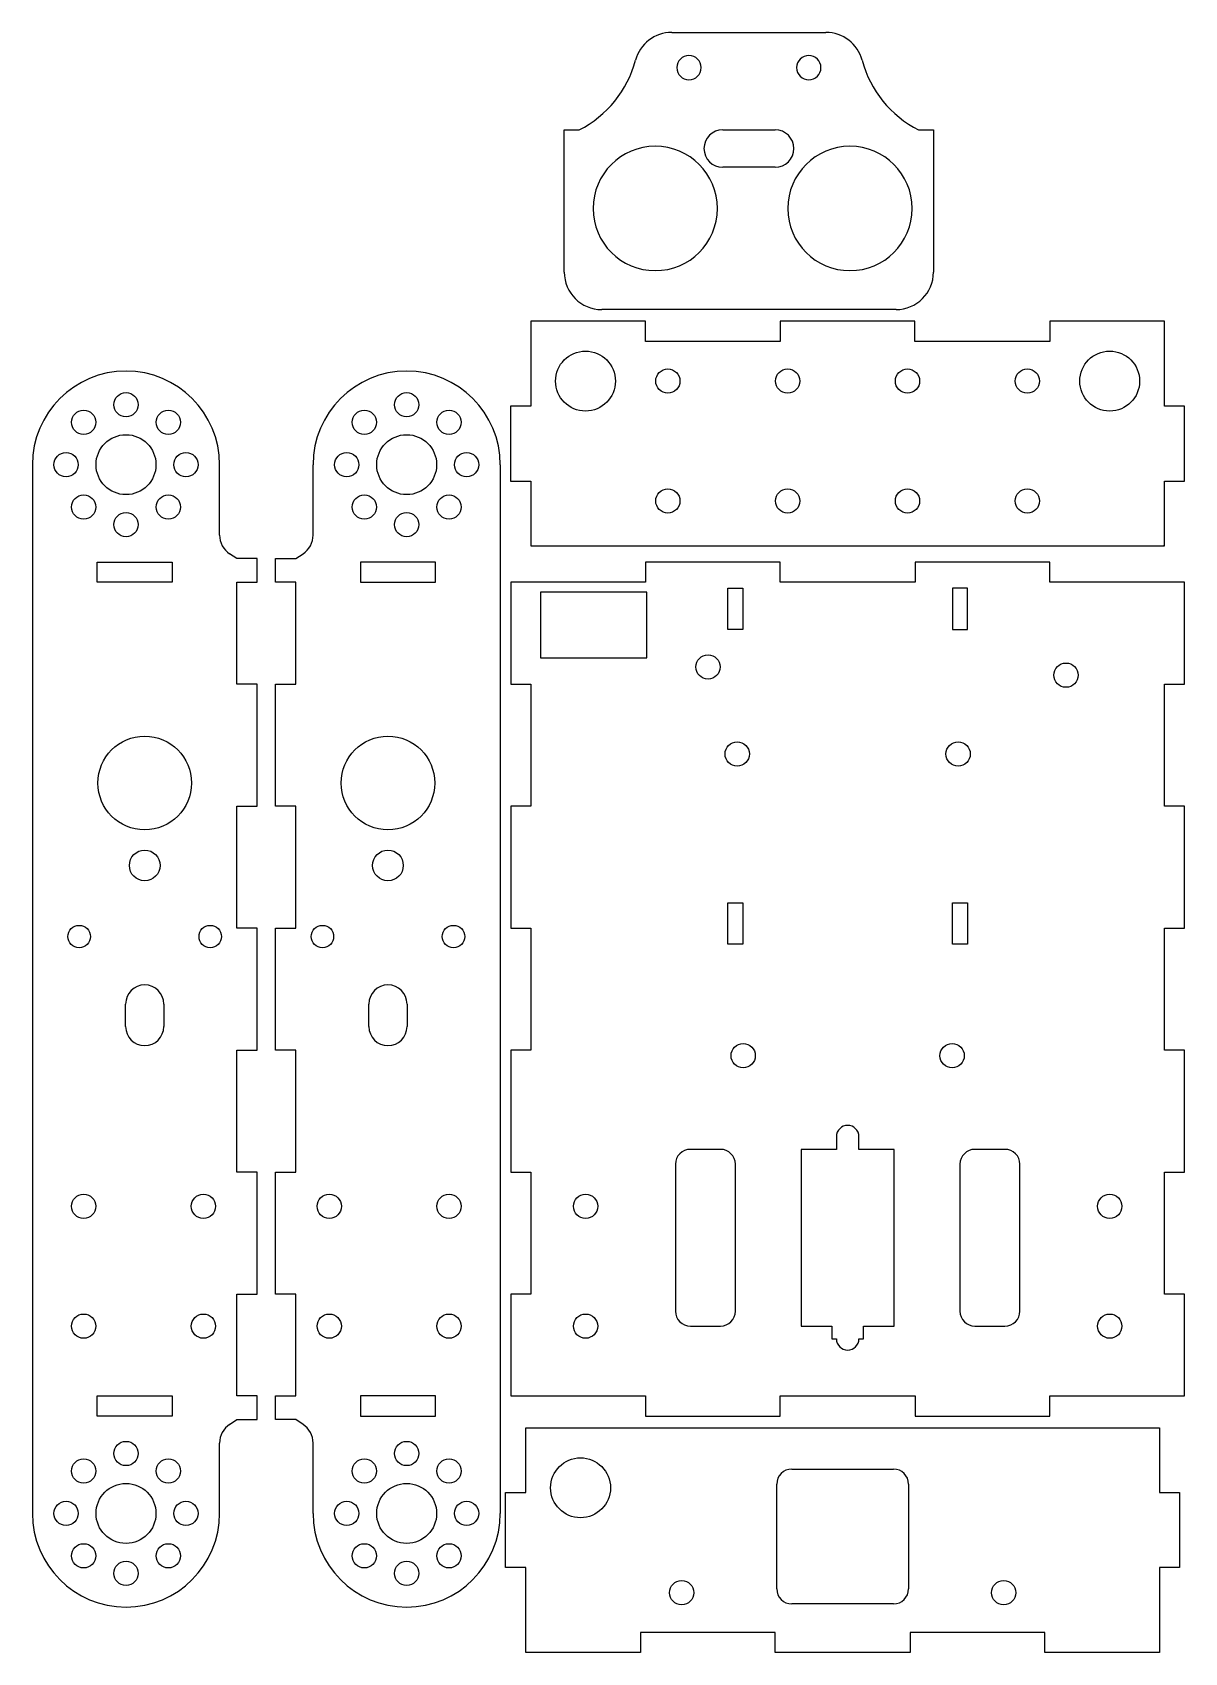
# Model space of a CAD drawing. Header units: millimetres. Extents: x -243 to 565, y -16 to 220.
# Drawn here: x 4.1 to 158, y 3.9 to 220.2 of the extents above; entities that cross this region are included whole.
import ezdxf

# ---------------------------------------------------------------- set-up
doc = ezdxf.new("R2010")
doc.units = ezdxf.units.MM
doc.header["$LTSCALE"] = 12.7
doc.header["$MEASUREMENT"] = 0
doc.layers.add('VISTAS', color=7, linetype='Continuous', true_color=0x000000)

msp = doc.modelspace()

# ---------------------------------------------------------------- linework, layer by layer
at = {"layer": 'VISTAS'}
for p, q in [((89.47, 220.16, 14.5), (110.06, 220.16, 14.5)), ((75.12, 207.16, 14.5), (77.12, 207.16, 14.5)), ((75.12, 188.16, 14.5), (75.12, 207.16, 14.5)), ((96.27, 207.16, 14.5), (103.27, 207.16, 14.5)), ((122.42, 207.16, 14.5), (124.42, 207.16, 14.5)), ((124.42, 207.16, 14.5), (124.42, 188.16, 14.5)), ((103.27, 202.16, 14.5), (96.27, 202.16, 14.5)), ((119.42, 183.16, 14.5), (80.12, 183.16, 14.5)), ((4.09, 162.46), (4.09, 22.46)), ((29.09, 153.06), (29.09, 162.46)), ((41.57, 153.06), (41.57, 162.46)), ((66.57, 162.46), (66.57, 22.46)), ((70.75, 151.62), (70.65, 151.62)), ((155.25, 151.62), (155.15, 151.62)), ((31.39, 149.93), (30.43, 150.57)), ((39.27, 149.93), (40.24, 150.57)), ((103.96, 149.46), (85.96, 149.46)), ((139.96, 149.46), (121.96, 149.46)), ((31.39, 133.17), (31.39, 146.76)), ((39.27, 133.17), (39.27, 146.76)), ((67.96, 146.76), (67.96, 133.17)), ((71.96, 145.46), (71.96, 136.66)), ((86.16, 145.46), (71.96, 145.46)), ((86.16, 136.66), (86.16, 145.46)), ((96.96, 140.46), (96.96, 145.96)), ((96.96, 145.96), (98.96, 145.96)), ((98.96, 145.96), (98.96, 140.46)), ((126.96, 145.96), (126.96, 140.46)), ((128.96, 145.96), (126.96, 145.96)), ((128.96, 140.46), (128.96, 145.96)), ((157.96, 133.17), (157.96, 146.76)), ((98.96, 140.46), (96.96, 140.46)), ((126.96, 140.46), (128.96, 140.46)), ((71.96, 136.66), (86.16, 136.66)), ((31.39, 100.6), (31.39, 116.89)), ((39.27, 100.6), (39.27, 116.89)), ((67.96, 116.89), (67.96, 100.6)), ((157.96, 100.6), (157.96, 116.89)), ((96.96, 98.46), (96.96, 103.96)), ((96.96, 103.96), (98.96, 103.96)), ((98.96, 103.96), (98.96, 98.46)), ((126.96, 98.46), (126.96, 103.96)), ((126.96, 103.96), (128.96, 103.96)), ((128.96, 103.96), (128.96, 98.46)), ((98.96, 98.46), (96.96, 98.46)), ((128.96, 98.46), (126.96, 98.46)), ((16.54, 87.46), (16.54, 90.46)), ((21.64, 90.46), (21.64, 87.46)), ((49.02, 87.46), (49.02, 90.46)), ((54.12, 90.46), (54.12, 87.46)), ((31.39, 68.03), (31.39, 84.32)), ((39.27, 68.03), (39.27, 84.32)), ((67.96, 84.32), (67.96, 68.03)), ((157.96, 68.03), (157.96, 84.32)), ((111.46, 72.76), (111.46, 71.06)), ((114.46, 71.06), (114.46, 72.76)), ((95.96, 71.06), (91.96, 71.06)), ((111.46, 71.06), (106.76, 71.06)), ((106.76, 71.06), (106.76, 47.46)), ((119.16, 71.06), (114.46, 71.06)), ((119.16, 47.46), (119.16, 71.06)), ((133.96, 71.06), (129.96, 71.06)), ((89.96, 69.06), (89.96, 49.46)), ((97.96, 49.46), (97.96, 69.06)), ((127.96, 69.06), (127.96, 49.46)), ((135.96, 49.46), (135.96, 69.06)), ((31.39, 38.16), (31.39, 51.74)), ((39.27, 38.16), (39.27, 51.74)), ((67.96, 51.74), (67.96, 38.16)), ((157.96, 38.16), (157.96, 51.74)), ((91.96, 47.46), (95.96, 47.46)), ((106.76, 47.46), (110.86, 47.46)), ((110.86, 47.46), (110.86, 45.76)), ((110.86, 45.76), (111.46, 45.76)), ((114.46, 45.76), (115.06, 45.76)), ((115.06, 45.76), (115.06, 47.46)), ((115.06, 47.46), (119.16, 47.46)), ((129.96, 47.46), (133.96, 47.46)), ((30.43, 34.35), (31.39, 34.99)), ((40.24, 34.35), (39.27, 34.99)), ((85.96, 35.46), (103.96, 35.46)), ((121.96, 35.46), (139.96, 35.46)), ((29.09, 22.46), (29.09, 31.85)), ((41.57, 22.46), (41.57, 31.85)), ((105.49, 28.38), (119.09, 28.38)), ((103.49, 12.38), (103.49, 26.38)), ((121.09, 26.38), (121.09, 12.38)), ((119.09, 10.38), (105.49, 10.38))]:
    msp.add_line(p, q, dxfattribs=at)
for points in [[(70.65, 151.62), (155.25, 151.62), (155.25, 160.27), (157.95, 160.27), (157.95, 170.27), (155.25, 170.27), (155.25, 181.62), (139.95, 181.62), (139.95, 178.92), (121.95, 178.92), (121.95, 181.62), (103.95, 181.62), (103.95, 178.92), (85.95, 178.92), (85.95, 181.62), (70.65, 181.62), (70.65, 170.27), (67.95, 170.27), (67.95, 160.27), (70.65, 160.27)], [(69.99, 33.88), (154.59, 33.88), (154.59, 25.23), (157.29, 25.23), (157.29, 15.23), (154.59, 15.23), (154.59, 3.88), (139.29, 3.88), (139.29, 6.58), (121.29, 6.58), (121.29, 3.88), (103.29, 3.88), (103.29, 6.58), (85.29, 6.58), (85.29, 3.88), (69.99, 3.88), (69.99, 15.23), (67.29, 15.23), (67.29, 25.23), (69.99, 25.23)]]:
    msp.add_lwpolyline(points, close=True, dxfattribs=at)
for points in [[(22.74, 149.46), (22.74, 146.76), (12.74, 146.76), (12.74, 149.46)], [(12.74, 149.46), (22.74, 149.46)], [(34.09, 146.76), (34.09, 149.93), (31.39, 149.93)], [(36.57, 146.76), (36.57, 149.93), (39.27, 149.93)], [(47.92, 149.46), (47.92, 146.76), (57.92, 146.76), (57.92, 149.46)], [(57.92, 149.46), (47.92, 149.46)], [(85.96, 149.46), (85.96, 146.76)], [(103.96, 146.76), (103.96, 149.46)], [(121.96, 149.46), (121.96, 146.76)], [(139.96, 146.76), (139.96, 149.46)], [(31.39, 146.76), (34.09, 146.76)], [(39.27, 146.76), (36.57, 146.76)], [(85.96, 146.76), (67.96, 146.76)], [(121.96, 146.76), (103.96, 146.76)], [(157.96, 146.76), (139.96, 146.76)], [(34.09, 133.17), (31.39, 133.17)], [(34.09, 116.89), (34.09, 133.17)], [(36.57, 116.89), (36.57, 133.17)], [(36.57, 133.17), (39.27, 133.17)], [(67.96, 133.17), (70.66, 133.17)], [(70.66, 133.17), (70.66, 116.89)], [(155.26, 116.89), (155.26, 133.17)], [(155.26, 133.17), (157.96, 133.17)], [(31.39, 116.89), (34.09, 116.89)], [(39.27, 116.89), (36.57, 116.89)], [(70.66, 116.89), (67.96, 116.89)], [(157.96, 116.89), (155.26, 116.89)], [(34.09, 100.6), (31.39, 100.6)], [(34.09, 84.32), (34.09, 100.6)], [(36.57, 84.32), (36.57, 100.6)], [(36.57, 100.6), (39.27, 100.6)], [(67.96, 100.6), (70.66, 100.6)], [(70.66, 100.6), (70.66, 84.32)], [(155.26, 84.32), (155.26, 100.6)], [(155.26, 100.6), (157.96, 100.6)], [(31.39, 84.32), (34.09, 84.32)], [(39.27, 84.32), (36.57, 84.32)], [(70.66, 84.32), (67.96, 84.32)], [(157.96, 84.32), (155.26, 84.32)], [(34.09, 68.03), (31.39, 68.03)], [(34.09, 51.74), (34.09, 68.03)], [(36.57, 51.74), (36.57, 68.03)], [(36.57, 68.03), (39.27, 68.03)], [(67.96, 68.03), (70.66, 68.03)], [(70.66, 68.03), (70.66, 51.74)], [(155.26, 51.74), (155.26, 68.03)], [(155.26, 68.03), (157.96, 68.03)], [(31.39, 51.74), (34.09, 51.74)], [(39.27, 51.74), (36.57, 51.74)], [(70.66, 51.74), (67.96, 51.74)], [(157.96, 51.74), (155.26, 51.74)], [(22.74, 38.16), (22.74, 35.46), (12.74, 35.46), (12.74, 38.16)], [(12.74, 38.16), (22.74, 38.16)], [(31.39, 34.99), (34.09, 34.99), (34.09, 38.16)], [(34.09, 38.16), (31.39, 38.16)], [(39.27, 34.99), (36.57, 34.99), (36.57, 38.16)], [(36.57, 38.16), (39.27, 38.16)], [(47.92, 38.16), (47.92, 35.46), (57.92, 35.46), (57.92, 38.16)], [(57.92, 38.16), (47.92, 38.16)], [(67.96, 38.16), (85.96, 38.16)], [(85.96, 38.16), (85.96, 35.46)], [(103.96, 35.46), (103.96, 38.16)], [(103.96, 38.16), (121.96, 38.16)], [(121.96, 38.16), (121.96, 35.46)], [(139.96, 35.46), (139.96, 38.16)], [(139.96, 38.16), (157.96, 38.16)]]:
    msp.add_lwpolyline(points, dxfattribs=at)
for centre, radius in [((77.95, 173.62), 4), ((147.95, 173.62), 4), ((88.95, 173.62), 1.62), ((104.95, 173.62), 1.62), ((120.95, 173.62), 1.62), ((136.95, 173.62), 1.62), ((16.59, 170.46), 1.62), ((54.07, 170.46), 1.62), ((10.93, 168.12), 1.62), ((22.25, 168.12), 1.62), ((48.42, 168.12), 1.62), ((59.73, 168.12), 1.62), ((16.59, 162.46), 4), ((54.07, 162.46), 4), ((8.59, 162.46), 1.62), ((24.59, 162.46), 1.62), ((46.07, 162.46), 1.62), ((62.07, 162.46), 1.62), ((10.93, 156.8), 1.62), ((22.25, 156.8), 1.62), ((48.42, 156.8), 1.62), ((59.73, 156.8), 1.62), ((88.95, 157.62), 1.62), ((104.95, 157.62), 1.62), ((120.95, 157.62), 1.62), ((136.95, 157.62), 1.62), ((16.59, 154.46), 1.62), ((54.07, 154.46), 1.62), ((94.31, 135.46), 1.62), ((142.11, 134.36), 1.62), ((19.09, 119.96), 6.25), ((51.57, 119.96), 6.25), ((98.21, 123.84), 1.62), ((127.71, 123.84), 1.62), ((19.09, 108.96), 2.05), ((51.57, 108.96), 2.05), ((10.34, 99.46), 1.5), ((27.84, 99.46), 1.5), ((42.82, 99.46), 1.5), ((60.32, 99.46), 1.5), ((99.01, 83.56), 1.62), ((126.91, 83.56), 1.62), ((10.93, 63.46), 1.62), ((26.93, 63.46), 1.62), ((43.73, 63.46), 1.62), ((59.73, 63.46), 1.62), ((77.96, 63.46), 1.62), ((147.96, 63.46), 1.62), ((10.93, 47.46), 1.62), ((26.93, 47.46), 1.62), ((43.73, 47.46), 1.62), ((59.73, 47.46), 1.62), ((77.96, 47.46), 1.62), ((147.96, 47.46), 1.62), ((16.59, 30.46), 1.62), ((54.07, 30.46), 1.62), ((10.93, 28.12), 1.62), ((22.25, 28.12), 1.62), ((48.42, 28.12), 1.62), ((59.73, 28.12), 1.62), ((77.29, 25.88), 4), ((16.59, 22.46), 4), ((54.07, 22.46), 4), ((8.59, 22.46), 1.62), ((24.59, 22.46), 1.62), ((46.07, 22.46), 1.62), ((62.07, 22.46), 1.62), ((10.93, 16.8), 1.62), ((22.25, 16.8), 1.62), ((48.42, 16.8), 1.62), ((59.73, 16.8), 1.62), ((16.59, 14.46), 1.62), ((54.07, 14.46), 1.62), ((90.79, 11.88), 1.62), ((133.79, 11.88), 1.62)]:
    msp.add_circle(centre, radius, dxfattribs=at)
for centre, radius, start, end in [((89.47, 215.16, 14.5), 5, 90, 165.1914), ((110.06, 215.16, 14.5), 5, 14.8086, 90), ((70.55, 220.16, 14.5), 14.56, 296.785, 345.1914), ((91.77, 215.46, 14.5), 1.62, 90, 270), ((91.77, 215.46, 14.5), 1.62, 270, 90), ((107.77, 215.46, 14.5), 1.62, 90, 270), ((107.77, 215.46, 14.5), 1.62, 270, 90), ((128.98, 220.16, 14.5), 14.56, 194.8086, 243.215), ((96.27, 204.66, 14.5), 2.5, 90, 270), ((103.27, 204.66, 14.5), 2.5, 270, 90), ((87.27, 196.66, 14.5), 8.3, 90, 270), ((87.27, 196.66, 14.5), 8.3, 270, 90), ((113.27, 196.66, 14.5), 8.3, 90, 270), ((113.27, 196.66, 14.5), 8.3, 270, 90), ((80.12, 188.16, 14.5), 5, 180, 270), ((119.42, 188.16, 14.5), 5, 270, 360), ((16.59, 162.46), 12.5, 0, 180), ((54.07, 162.46), 12.5, 0, 180), ((32.09, 153.06), 3, 180, 236.31), ((38.57, 153.06), 3, 303.69, 360), ((19.09, 90.46), 2.55, 0, 180), ((51.57, 90.46), 2.55, 0, 180), ((19.09, 87.46), 2.55, 180, 0), ((51.57, 87.46), 2.55, 180, 0), ((112.96, 72.76), 1.5, 0, 180), ((91.96, 69.06), 2, 90, 180), ((95.96, 69.06), 2, 0, 90), ((129.96, 69.06), 2, 90, 180), ((133.96, 69.06), 2, 0, 90), ((91.96, 49.46), 2, 180, 270), ((95.96, 49.46), 2, 270, 0), ((129.96, 49.46), 2, 180, 270), ((133.96, 49.46), 2, 270, 0), ((112.96, 45.76), 1.5, 180, 0), ((32.09, 31.85), 3, 123.69, 180), ((38.57, 31.85), 3, 0, 56.31), ((105.49, 26.38), 2, 90, 180), ((119.09, 26.38), 2, 0, 90), ((16.59, 22.46), 12.5, 180, 0), ((54.07, 22.46), 12.5, 180, 0), ((105.49, 12.38), 2, 180, 270), ((119.09, 12.38), 2, 270, 0)]:
    msp.add_arc(centre, radius, start, end, dxfattribs=at)

doc.saveas('drawing.dxf')
